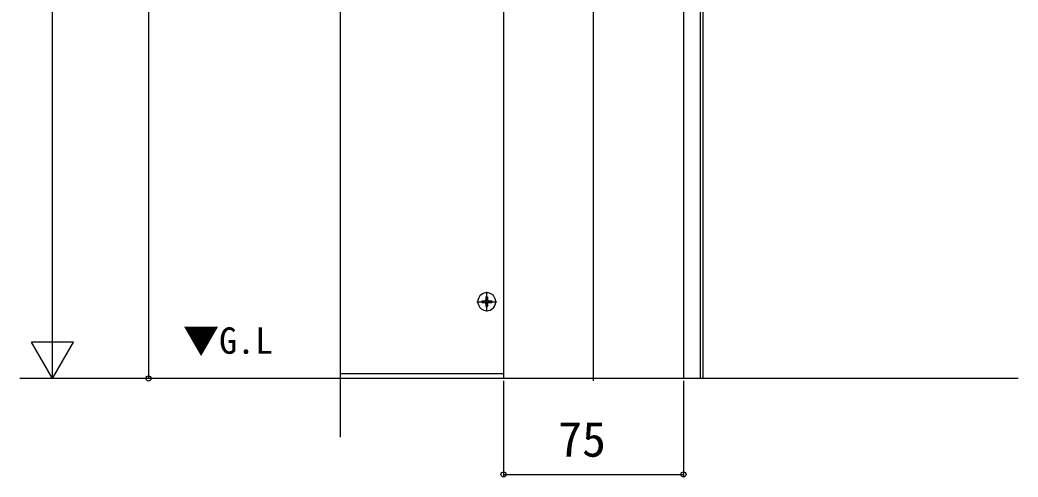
# Model space of a CAD drawing. Units: millimetres, scale not verified. Extents: x -875 to 875, y -1304 to 1297.
# Drawn here: x 9 to 425, y -40.3 to 150.2 of the extents above; entities that cross this region are included whole.
import ezdxf
from ezdxf.enums import TextEntityAlignment as Align

# ---------------------------------------------------------------- set-up
doc = ezdxf.new("R2010")
doc.units = ezdxf.units.MM
doc.header["$LTSCALE"] = 8
for name, color, linetype in [('0-1_USER1', 3, 'Continuous'), ('0-3_YKK_12', 2, 'Continuous'), ('0-4_YKK_13', 4, 'Continuous'), ('0-5_YKK_D', 6, 'Continuous'), ('0-7_YSS_K', 3, 'Continuous')]:
    doc.layers.add(name, color=color, linetype=linetype)
doc.styles.add('ＭＳ ゴシック', font='')
doc.styles.get('ＭＳ ゴシック').set_extended_font_data('MS Gothic')

msp = doc.modelspace()

# ---------------------------------------------------------------- linework, layer by layer
at = {"layer": '0-3_YKK_12'}
for p, q in [((248.062, -0.2), (248.062, 774.048)), ((142.562, -23.622), (142.562, 710.883)), ((210.562, 300.8), (210.562, 0.8)), ((292.562, 242.3), (292.562, 0.8)), ((293.562, 242.3), (293.562, 0.8)), ((285.562, 193.294), (285.562, 0.8)), ((203.562, 28.65), (203.562, 36.95)), ((199.412, 32.8), (205.563, 32.8)), ((210.562, 2.8), (142.562, 2.8))]:
    msp.add_line(p, q, dxfattribs=at)
at = {"layer": '0-4_YKK_13'}
for p, q in [((203.212, 34.85), (203.912, 34.85)), ((203.212, 34.85), (203.212, 33.65)), ((203.912, 34.85), (203.912, 33.65)), ((201.512, 33.15), (201.512, 32.45)), ((201.512, 33.15), (202.712, 33.15)), ((201.512, 32.45), (202.712, 32.45)), ((203.212, 31.95), (203.212, 30.75)), ((203.212, 30.75), (203.912, 30.75)), ((203.912, 31.95), (203.912, 30.75)), ((205.563, 32.8), (207.712, 32.8)), ((205.612, 33.15), (205.612, 32.45))]:
    msp.add_line(p, q, dxfattribs=at)
for points in [[(204.412, 33.15), (205.563, 33.15), (205.612, 33.15)], [(204.412, 32.45), (205.563, 32.45), (205.612, 32.45)]]:
    msp.add_lwpolyline(points, dxfattribs=at)
for centre, radius, start, end in [((203.562, 32.8), 3.75, 57.7493, 302.2507), ((202.712, 33.65), 0.5, 270, 0), ((204.412, 33.65), 0.5, 180, 270), ((203.562, 32.8), 3.75, 302.2507, 57.7493), ((202.712, 31.95), 0.5, 0, 90), ((204.412, 31.95), 0.5, 90, 180)]:
    msp.add_arc(centre, radius, start, end, dxfattribs=at)
at = {"layer": '0-5_YKK_D'}
for p, q in [((22.562, 18.3), (22.562, 573.3)), ((62.562, 345.3), (62.562, 0.8)), ((22.562, 0.8), (22.562, 31.111)), ((22.562, 0.8), (13.812, 15.955)), ((31.312, 15.955), (13.812, 15.955)), ((22.562, 0.8), (31.312, 15.955)), ((210.562, -0.2), (210.562, -40.2)), ((285.562, -0.2), (285.562, -40.2)), ((210.562, -39.2), (285.562, -39.2))]:
    msp.add_line(p, q, dxfattribs=at)
for centre in [(62.562, 0.8), (210.562, -39.2), (285.562, -39.2)]:
    msp.add_circle(centre, 1.075, dxfattribs=at)
at = {"layer": '0-7_YSS_K'}
msp.add_line((425.032, 0.8), (8.952, 0.8), dxfattribs=at)

# ---------------------------------------------------------------- texts
at = {"layer": '0-1_USER1', "style": 'ＭＳ ゴシック'}
msp.add_text('▼G.L', height=11, dxfattribs=at).set_placement((76.955, 7.8), align=Align.BOTTOM_LEFT)
at = {"layer": '0-5_YKK_D', "style": 'ＭＳ ゴシック'}
msp.add_text('75', height=14.66, dxfattribs=at).set_placement((233.289, -36.2), align=Align.BOTTOM_LEFT)

doc.saveas('drawing.dxf')
